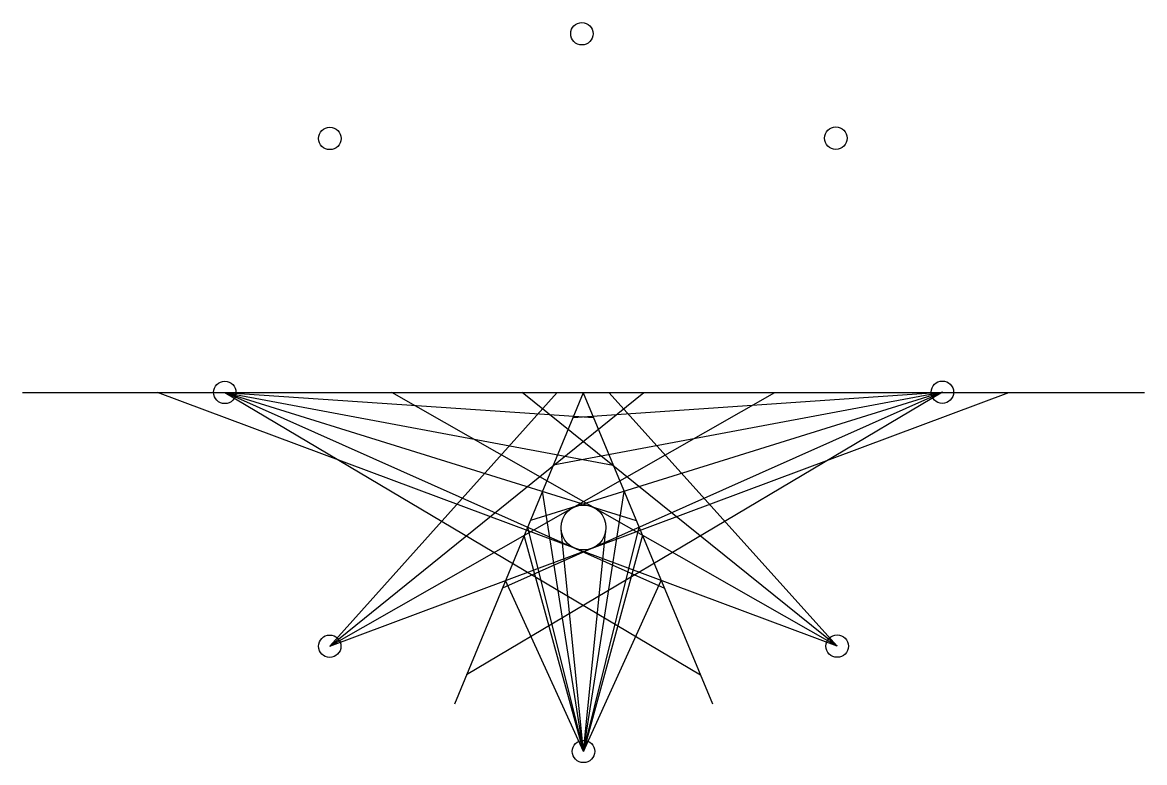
# Model space of a CAD drawing. Header units: inches. Extents: x 3100 to 13100, y 1704 to 8297.
import ezdxf

# ---------------------------------------------------------------- set-up
doc = ezdxf.new("R2010")
doc.units = ezdxf.units.IN
doc.header["$MEASUREMENT"] = 0
for name, color, linetype in [('Camera 1', 1, 'Continuous'), ('Camera 3', 2, 'Continuous'), ('Camera 4', 4, 'Continuous'), ('Cemera 2', 3, 'Continuous')]:
    doc.layers.add(name, color=color, linetype=linetype)

msp = doc.modelspace()

# ---------------------------------------------------------------- linework, layer by layer
for p, q in [((3100, 5000), (13100, 5000)), ((8100, 5000), (8098, 4998)), ((8098, 4998), (6950, 2226)), ((8098, 4998), (9249, 2227)), ((8100, 1804), (7901, 3778)), ((8100, 1804), (8299, 3778))]:
    msp.add_line(p, q)
for centre, radius in [((8086, 8197), 100), ((5839, 7264), 100), ((10349, 7266), 100), ((8100, 3798), 200), ((10361, 2742), 100), ((8100, 1804), 100)]:
    msp.add_circle(centre, radius)
at = {"layer": 'Camera 1'}
for p, q in [((10361, 2742), (4304, 5000)), ((10361, 2742), (6392, 5000)), ((10361, 2742), (8327, 5000)), ((10361, 2742), (7552, 5000)), ((8625, 3729), (8100, 1804)), ((8100, 1804), (8793, 3326))]:
    msp.add_line(p, q, dxfattribs=at)
msp.add_circle((10361, 2742), 100, dxfattribs=at)
at = {"layer": 'Camera 3'}
for p, q in [((4903, 5002), (8570, 3861)), ((4903, 5002), (8365, 4354)), ((4903, 5002), (8189, 4778)), ((4903, 5002), (9142, 2485)), ((4910, 5000), (8821, 3258)), ((8100, 1804), (7735, 4121)), ((7602, 3801), (8100, 1804))]:
    msp.add_line(p, q, dxfattribs=at)
msp.add_circle((4903, 5002), 100, dxfattribs=at)
at = {"layer": 'Camera 4'}
for p, q in [((11298, 5003), (7057, 2485)), ((11298, 5003), (7377, 3257)), ((11298, 5003), (7627, 3860)), ((11288, 5000), (7831, 4353)), ((11288, 5000), (8006, 4776)), ((8100, 1804), (8463, 4120)), ((8100, 1804), (8596, 3800))]:
    msp.add_line(p, q, dxfattribs=at)
msp.add_circle((11298, 5003), 100, dxfattribs=at)
at = {"layer": 'Cemera 2'}
for p, q in [((5838, 2740), (11890, 5000)), ((5838, 2740), (9806, 5000)), ((5838, 2740), (8639, 5000)), ((5838, 2740), (7866, 5000)), ((8100, 1804), (7572, 3727)), ((8100, 1804), (7405, 3325))]:
    msp.add_line(p, q, dxfattribs=at)
msp.add_circle((5838, 2740), 100, dxfattribs=at)

doc.saveas('drawing.dxf')
